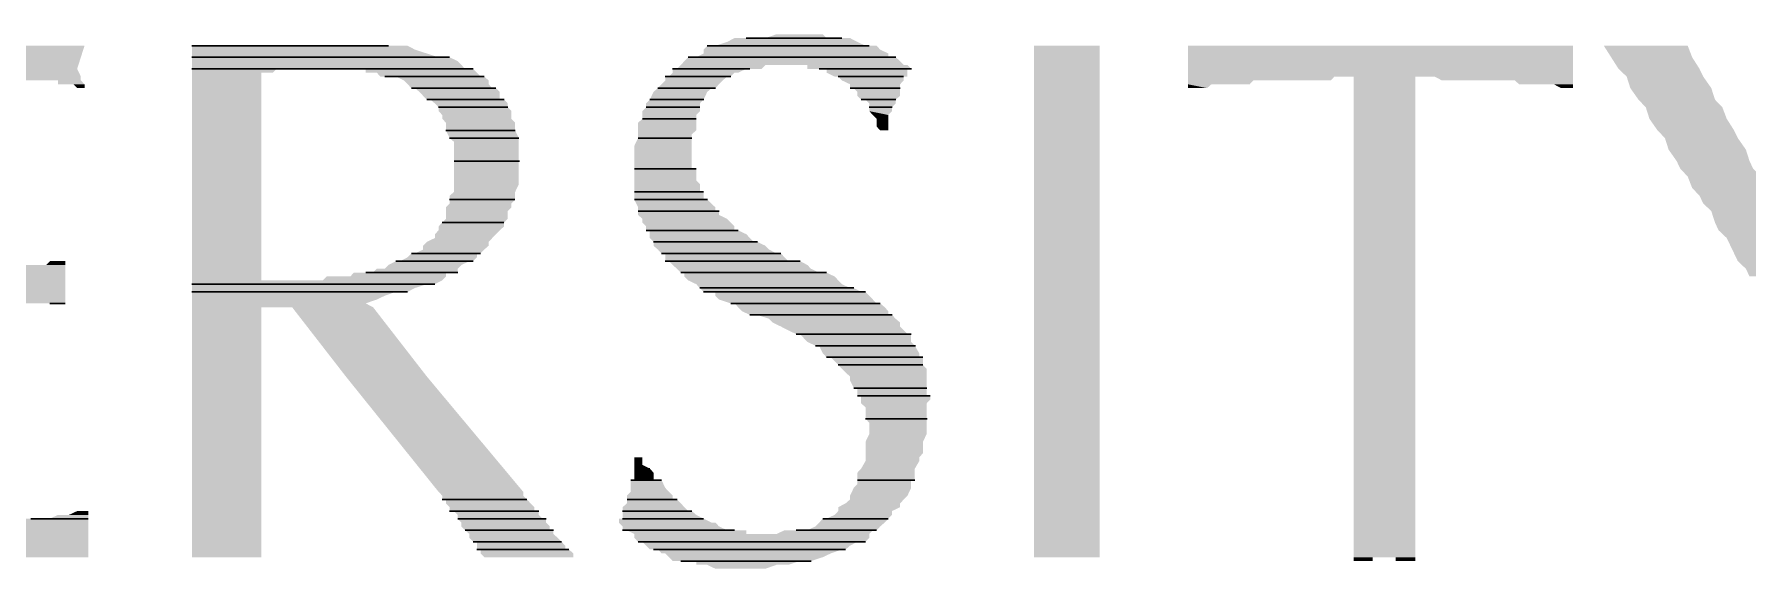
# Model space of a CAD drawing. Header units: inches. Extents: x 0.9 to 46, y 0.8 to 32.4.
# Drawn here: x 43.831 to 44.573, y 7.797 to 8.028 of the extents above; entities that cross this region are included whole.
import ezdxf

# ---------------------------------------------------------------- set-up
doc = ezdxf.new("R2010")
doc.units = ezdxf.units.IN
doc.header["$MEASUREMENT"] = 0
doc.layers.add('PDF_Geometry', color=7, linetype='Continuous')
doc.layers.add('PDF_Solid Fills', color=7, linetype='Continuous')

msp = doc.modelspace()

# ---------------------------------------------------------------- linework, layer by layer
at = {"layer": 'PDF_Geometry', "lineweight": 9}
for points in [[(43.89906, 8.0232), (43.98406, 8.0232)], [(43.89906, 8.0232), (43.98425, 8.0232)], [(44.12591, 8.0232), (44.1224, 8.0232), (44.19259, 8.0232)], [(44.12591, 8.0232), (44.19257, 8.0232)], [(44.14409, 8.02652), (44.13931, 8.02652), (44.18078, 8.02652)], [(44.14409, 8.02652), (44.18078, 8.02652)], [(43.89906, 8.01819), (44.01073, 8.01819)], [(43.89906, 8.01819), (44.01073, 8.01819)], [(44.11761, 8.01819), (44.1141, 8.01819), (44.20408, 8.01819)], [(44.11761, 8.01819), (44.20408, 8.01819)], [(43.89906, 8.01318), (44.02072, 8.01318)], [(43.89906, 8.01318), (44.02094, 8.01318)], [(43.98265, 8.00986), (44.02572, 8.00986)], [(43.98265, 8.00986), (44.02572, 8.00986)], [(44.10581, 8.00986), (44.10421, 8.00986), (44.13101, 8.00986)], [(44.10581, 8.00986), (44.13261, 8.00986), (44.13101, 8.00986)], [(44.10932, 8.01318), (44.1074, 8.01318), (44.13931, 8.01318)], [(44.10932, 8.01318), (44.1409, 8.01318), (44.13931, 8.01318)], [(44.1709, 8.01318), (44.21078, 8.01318)], [(44.1709, 8.01318), (44.2109, 8.01318)], [(44.17919, 8.00986), (44.20752, 8.00986)], [(44.17919, 8.00986), (44.20752, 8.00986)], [(43.99414, 8.00485), (44.03083, 8.00485)], [(43.99414, 8.00485), (44.03083, 8.00485)], [(44.00084, 7.99985), (44.03434, 7.99985)], [(44.00084, 7.99985), (44.03434, 7.99985)], [(44.09751, 7.99985), (44.12086, 7.99985)], [(44.09751, 7.99985), (44.12086, 7.99985)], [(44.10102, 8.00485), (44.12435, 8.00485)], [(44.10102, 8.00485), (44.12591, 8.00485), (44.12431, 8.00485)], [(44.1843, 8.00485), (44.20599, 8.00485)], [(44.1843, 8.00485), (44.20597, 8.00485)], [(44.18908, 7.99985), (44.20408, 7.99985)], [(44.18908, 7.99985), (44.20409, 7.99985)], [(44.00594, 7.99653), (44.03594, 7.99653)], [(44.00594, 7.99653), (44.03594, 7.99653)], [(44.09432, 7.99152), (44.11765, 7.99152)], [(44.09432, 7.99152), (44.11765, 7.99152)], [(44.09592, 7.99653), (44.11925, 7.99653)], [(44.09592, 7.99653), (44.11925, 7.99653)], [(44.19259, 7.99653), (44.20259, 7.99653)], [(44.19259, 7.99653), (44.20259, 7.99653)], [(44.00913, 7.98651), (44.03913, 7.98651)], [(44.00913, 7.98651), (44.03913, 7.98651)], [(44.01073, 7.98319), (44.04073, 7.98319)], [(44.01073, 7.98319), (44.04073, 7.98319)], [(44.09241, 7.98319), (44.11574, 7.98319)], [(44.09241, 7.98319), (44.11574, 7.98319)], [(44.01264, 7.97317), (44.04098, 7.97317)], [(44.01264, 7.97317), (44.04098, 7.97317)], [(44.09081, 7.96985), (44.11747, 7.96985)], [(44.09081, 7.96985), (44.11761, 7.96985)], [(44.01073, 7.95652), (44.03906, 7.95652)], [(44.01073, 7.95652), (44.03906, 7.95652)], [(44.09081, 7.95984), (44.12081, 7.95984)], [(44.09081, 7.95984), (44.1208, 7.95984)], [(44.09081, 7.95652), (44.12247, 7.95652)], [(44.09081, 7.95652), (44.1224, 7.95652)], [(44.09241, 7.95154), (44.1274, 7.95154)], [(44.09241, 7.95154), (44.1275, 7.95154)], [(44.00754, 7.94653), (44.03421, 7.94653)], [(44.00754, 7.94653), (44.03421, 7.94653)], [(44.09592, 7.94318), (44.1358, 7.94318)], [(44.09592, 7.94318), (44.1358, 7.94318)], [(43.99573, 7.93319), (43.99414, 7.93319), (44.02253, 7.93319)], [(43.99573, 7.93319), (44.02413, 7.93319), (44.02253, 7.93319)], [(44.09911, 7.9382), (44.14411, 7.9382)], [(44.09911, 7.9382), (44.14409, 7.9382)], [(44.10262, 7.93319), (44.1543, 7.93319)], [(44.10262, 7.93319), (44.1543, 7.93319)], [(43.97755, 7.92487), (43.97435, 7.92487), (44.00913, 7.92487)], [(43.97755, 7.92487), (44.01424, 7.92487), (44.00913, 7.92487)], [(43.98935, 7.92984), (43.98744, 7.92984), (44.01934, 7.92984)], [(43.98935, 7.92984), (44.02094, 7.92984), (44.01934, 7.92984)], [(44.10421, 7.92984), (44.15921, 7.92984)], [(44.10421, 7.92984), (44.15909, 7.92984)], [(44.10421, 7.92984), (44.1626, 7.92984)], [(44.10421, 7.92984), (44.1626, 7.92984)], [(44.11091, 7.92487), (44.17409, 7.92487)], [(44.11091, 7.92487), (44.17409, 7.92487)], [(43.89906, 7.91986), (44.00072, 7.91986)], [(43.89906, 7.91986), (44.00435, 7.91986), (44.00084, 7.91986)], [(44.11921, 7.9182), (44.18587, 7.9182)], [(44.11921, 7.9182), (44.18589, 7.9182)], [(43.83748, 7.91153), (43.84415, 7.91153)], [(43.83748, 7.91153), (43.84415, 7.91153)], [(43.89906, 7.91654), (43.9874, 7.91654)], [(43.89906, 7.91654), (43.99254, 7.91654), (43.98744, 7.91654)], [(44.1208, 7.91654), (44.191, 7.91654)], [(44.1208, 7.91654), (44.191, 7.91654)], [(44.13261, 7.91153), (44.19738, 7.91153)], [(44.13261, 7.91153), (44.19738, 7.91153)], [(44.1409, 7.90652), (44.20248, 7.90652)], [(44.1409, 7.90652), (44.20248, 7.90652)], [(44.161, 7.89819), (44.21078, 7.89819)], [(44.161, 7.89819), (44.21078, 7.89819)], [(44.1693, 7.89318), (44.21237, 7.89318)], [(44.1693, 7.89318), (44.21262, 7.89318)], [(44.17409, 7.88818), (44.21588, 7.88818)], [(44.17409, 7.88818), (44.21588, 7.88818)], [(44.17919, 7.88486), (44.21586, 7.88486)], [(44.17919, 7.88486), (44.21586, 7.88486)], [(44.18589, 7.87484), (44.21748, 7.87484)], [(44.18589, 7.87484), (44.21756, 7.87484)], [(44.18749, 7.87152), (44.21907, 7.87152)], [(44.18749, 7.87152), (44.21907, 7.87152)], [(44.191, 7.86153), (44.21767, 7.86153)], [(44.191, 7.86153), (44.21767, 7.86153)], [(44.09081, 7.83987), (44.09747, 7.83987)], [(44.09081, 7.83987), (44.09747, 7.83987)], [(44.09081, 7.83486), (44.08921, 7.83486), (44.10262, 7.83486)], [(44.09081, 7.83486), (44.10262, 7.83486)], [(44.18749, 7.83486), (44.21082, 7.83486)], [(44.18749, 7.83486), (44.21237, 7.83486), (44.21078, 7.83486)], [(44.00754, 7.82653), (44.04423, 7.82653)], [(44.00754, 7.82653), (44.0442, 7.82653)], [(44.01073, 7.82152), (44.04933, 7.82152)], [(44.01073, 7.82152), (44.04933, 7.82152)], [(44.08571, 7.82152), (44.11571, 7.82152)], [(44.08571, 7.82152), (44.1157, 7.82152)], [(44.08762, 7.82653), (44.10929, 7.82653)], [(44.08762, 7.82653), (44.10932, 7.82653)], [(43.83078, 7.81821), (43.82918, 7.81821), (43.85407, 7.81821)], [(43.83078, 7.81821), (43.85412, 7.81821)], [(44.01424, 7.81821), (44.05257, 7.81821)], [(44.01424, 7.81821), (44.05252, 7.81821)], [(44.01743, 7.8132), (44.05575, 7.8132)], [(44.01743, 7.8132), (44.05571, 7.8132)], [(44.08571, 7.81821), (44.12072, 7.81821)], [(44.08571, 7.81821), (44.12072, 7.81821)], [(44.08571, 7.8132), (44.1342, 7.8132)], [(44.08571, 7.8132), (44.1342, 7.8132)], [(44.16419, 7.8132), (44.161, 7.8132), (44.19419, 7.8132)], [(44.16419, 7.8132), (44.19578, 7.8132), (44.19419, 7.8132)], [(44.17409, 7.81821), (44.17249, 7.81821), (44.20088, 7.81821)], [(44.17409, 7.81821), (44.20074, 7.81821)], [(44.02094, 7.80819), (44.05928, 7.80819)], [(44.02094, 7.80819), (44.05928, 7.80819)], [(44.09241, 7.80819), (44.18749, 7.80819)], [(44.09241, 7.80819), (44.191, 7.80819), (44.18749, 7.80819)], [(44.02253, 7.80487), (44.06242, 7.80487)], [(44.02253, 7.80487), (44.06242, 7.80487)], [(44.09911, 7.80487), (44.18078, 7.80487)], [(44.09911, 7.80487), (44.18238, 7.80487), (44.18078, 7.80487)], [(44.11091, 7.79986), (44.1626, 7.79986)], [(44.11091, 7.79986), (44.16738, 7.79986), (44.1626, 7.79986)]]:
    msp.add_lwpolyline(points, close=True, dxfattribs=at)
at = {"layer": 'PDF_Solid Fills', "lineweight": 9, "transparency": 33554559}
for points in [[(43.73602, 8.0232), (43.73602, 8.01318), (43.84929, 8.01318)], [(43.73602, 8.0232), (43.85248, 8.0232), (43.84929, 8.01318)], [(43.89906, 8.0232), (43.89906, 8.02151), (43.99573, 8.02151)], [(43.89906, 8.0232), (43.99254, 8.0232), (43.99573, 8.02151)], [(43.89906, 8.02151), (43.89906, 8.01985), (44.00084, 8.01985)], [(43.89906, 8.02151), (43.99573, 8.02151), (44.00084, 8.01985)], [(44.1224, 8.0232), (44.1208, 8.02151), (44.19738, 8.02151)], [(44.1208, 8.02151), (44.1208, 8.01985), (44.20088, 8.01985)], [(44.1208, 8.02151), (44.19738, 8.02151), (44.20088, 8.01985)], [(44.1224, 8.0232), (44.19578, 8.0232), (44.19738, 8.02151)], [(44.13101, 8.02486), (44.12591, 8.0232), (44.191, 8.0232)], [(44.1342, 8.02652), (44.13101, 8.02486), (44.18749, 8.02486)], [(44.13101, 8.02486), (44.18749, 8.02486), (44.191, 8.0232)], [(44.1342, 8.02652), (44.1843, 8.02652), (44.18749, 8.02486)], [(44.15239, 8.02818), (44.1476, 8.02652), (44.17409, 8.02652)], [(44.15239, 8.02818), (44.17249, 8.02818), (44.17409, 8.02652)], [(44.26406, 8.0232), (44.26406, 7.80152), (44.29245, 7.80152)], [(44.26406, 8.0232), (44.29245, 8.0232), (44.29245, 7.80152)], [(44.33074, 8.0232), (44.33074, 8.01318), (44.49761, 8.01318)], [(44.33074, 8.0232), (44.49761, 8.0232), (44.49761, 8.01318)], [(44.51101, 8.0232), (44.5142, 8.01819), (44.5493, 8.01819)], [(44.51101, 8.0232), (44.54738, 8.0232), (44.5493, 8.01819)], [(43.89906, 8.01985), (43.89906, 8.01819), (44.00594, 8.01819)], [(43.89906, 8.01985), (44.00084, 8.01985), (44.00594, 8.01819)], [(43.89906, 8.01819), (43.89906, 8.01653), (44.01424, 8.01653)], [(43.89906, 8.01819), (44.01073, 8.01819), (44.01424, 8.01653)], [(43.89906, 8.01653), (43.89906, 8.01318), (44.01743, 8.01318)], [(43.89906, 8.01653), (44.01424, 8.01653), (44.01743, 8.01318)], [(44.11091, 8.01484), (44.10932, 8.01318), (44.14601, 8.01318)], [(44.11251, 8.01653), (44.11091, 8.01484), (44.20759, 8.01484)], [(44.11091, 8.01484), (44.1476, 8.01484), (44.14601, 8.01318)], [(44.1141, 8.01819), (44.11251, 8.01653), (44.20599, 8.01653)], [(44.11251, 8.01653), (44.20599, 8.01653), (44.20759, 8.01484)], [(44.1141, 8.01819), (44.20408, 8.01819), (44.20599, 8.01653)], [(44.1208, 8.01985), (44.11761, 8.01819), (44.20088, 8.01819)], [(44.1208, 8.01985), (44.20088, 8.01985), (44.20088, 8.01819)], [(44.16579, 8.01484), (44.16579, 8.01318), (44.21078, 8.01318)], [(44.16579, 8.01484), (44.20918, 8.01484), (44.21078, 8.01318)], [(44.5142, 8.01819), (44.51739, 8.01318), (44.55249, 8.01318)], [(44.5142, 8.01819), (44.5493, 8.01819), (44.55249, 8.01318)], [(43.73602, 8.01318), (43.73602, 8.00986), (43.85088, 8.00986)], [(43.73602, 8.01318), (43.84929, 8.01318), (43.85088, 8.00986)], [(43.82599, 8.00986), (43.82599, 8.00817), (43.85088, 8.00817)], [(43.82599, 8.00986), (43.85088, 8.00986), (43.85088, 8.00817)], [(43.84099, 8.00817), (43.84099, 8.00651), (43.85248, 8.00651)], [(43.84099, 8.00817), (43.85088, 8.00817), (43.85248, 8.00651)], [(43.84769, 8.00651), (43.84929, 8.00485), (43.85248, 8.00485)], [(43.84769, 8.00651), (43.85248, 8.00651), (43.85248, 8.00485)], [(43.89906, 8.01318), (43.89906, 8.01152), (43.93415, 8.01152)], [(43.89906, 8.01318), (43.93575, 8.01318), (43.93415, 8.01152)], [(43.89906, 8.01152), (43.89906, 7.92152), (43.92905, 7.92152)], [(43.89906, 8.01152), (43.92905, 8.01152), (43.92905, 7.92152)], [(43.97435, 8.01318), (43.97435, 8.01152), (44.02253, 8.01152)], [(43.97435, 8.01318), (44.02094, 8.01318), (44.02253, 8.01152)], [(43.97914, 8.01152), (43.98074, 8.00986), (44.02413, 8.00986)], [(43.97914, 8.01152), (44.02253, 8.01152), (44.02413, 8.00986)], [(43.98744, 8.00986), (43.99095, 8.00817), (44.02764, 8.00817)], [(43.98744, 8.00986), (44.02572, 8.00986), (44.02764, 8.00817)], [(43.99095, 8.00817), (43.99254, 8.00651), (44.02764, 8.00651)], [(43.99095, 8.00817), (44.02764, 8.00817), (44.02764, 8.00651)], [(43.99254, 8.00651), (43.99414, 8.00485), (44.02923, 8.00485)], [(43.99254, 8.00651), (44.02764, 8.00651), (44.02923, 8.00485)], [(44.10262, 8.00651), (44.10102, 8.00485), (44.12591, 8.00485)], [(44.10421, 8.00817), (44.10262, 8.00651), (44.1275, 8.00651)], [(44.10262, 8.00651), (44.1275, 8.00651), (44.12591, 8.00485)], [(44.10421, 8.00986), (44.10421, 8.00817), (44.1291, 8.00817)], [(44.10421, 8.00986), (44.13101, 8.00986), (44.1291, 8.00817)], [(44.10421, 8.00817), (44.1291, 8.00817), (44.1275, 8.00651)], [(44.1074, 8.01152), (44.10581, 8.00986), (44.13261, 8.00986)], [(44.1074, 8.01318), (44.1074, 8.01152), (44.1358, 8.01152)], [(44.1074, 8.01318), (44.13931, 8.01318), (44.1358, 8.01152)], [(44.1074, 8.01152), (44.1342, 8.01152), (44.13261, 8.00986)], [(44.17409, 8.01318), (44.17409, 8.01152), (44.20918, 8.01152)], [(44.17409, 8.01318), (44.20918, 8.01318), (44.20918, 8.01152)], [(44.17409, 8.01152), (44.17759, 8.00986), (44.20918, 8.00986)], [(44.17409, 8.01152), (44.20918, 8.01152), (44.20918, 8.00986)], [(44.17919, 8.00986), (44.18078, 8.00817), (44.20759, 8.00817)], [(44.17919, 8.00986), (44.20759, 8.00986), (44.20759, 8.00817)], [(44.18078, 8.00817), (44.1843, 8.00651), (44.20599, 8.00651)], [(44.18078, 8.00817), (44.20759, 8.00817), (44.20599, 8.00651)], [(44.1843, 8.00651), (44.1843, 8.00485), (44.20599, 8.00485)], [(44.1843, 8.00651), (44.20599, 8.00651), (44.20599, 8.00485)], [(44.33074, 8.01318), (44.33074, 8.00986), (44.49761, 8.00986)], [(44.33074, 8.01318), (44.49761, 8.01318), (44.49761, 8.00986)], [(44.33074, 8.00986), (44.33074, 8.00817), (44.39264, 8.00817)], [(44.33074, 8.00986), (44.39424, 8.00986), (44.39264, 8.00817)], [(44.33074, 8.00817), (44.33074, 8.00651), (44.35754, 8.00651)], [(44.33074, 8.00817), (44.35914, 8.00817), (44.35754, 8.00651)], [(44.33074, 8.00651), (44.33074, 8.00485), (44.33904, 8.00485)], [(44.33074, 8.00651), (44.34095, 8.00651), (44.33904, 8.00485)], [(44.40253, 8.00986), (44.40253, 7.80152), (44.42933, 7.80152)], [(44.40253, 8.00986), (44.42933, 8.00986), (44.42933, 7.80152)], [(44.43763, 8.00986), (44.44082, 8.00817), (44.49761, 8.00817)], [(44.43763, 8.00986), (44.49761, 8.00986), (44.49761, 8.00817)], [(44.4724, 8.00817), (44.47432, 8.00651), (44.49761, 8.00651)], [(44.4724, 8.00817), (44.49761, 8.00817), (44.49761, 8.00651)], [(44.48931, 8.00651), (44.4925, 8.00485), (44.49761, 8.00485)], [(44.48931, 8.00651), (44.49761, 8.00651), (44.49761, 8.00485)], [(44.51739, 8.01318), (44.5209, 8.00986), (44.55408, 8.00986)], [(44.51739, 8.01318), (44.55249, 8.01318), (44.55408, 8.00986)], [(44.5209, 8.00986), (44.5225, 8.00485), (44.55759, 8.00485)], [(44.5209, 8.00986), (44.55408, 8.00986), (44.55759, 8.00485)], [(43.99573, 8.00485), (43.99765, 8.00319), (44.03242, 8.00319)], [(43.99573, 8.00485), (44.03083, 8.00485), (44.03242, 8.00319)], [(43.99765, 8.00319), (43.99924, 8.0015), (44.03242, 8.0015)], [(43.99765, 8.00319), (44.03242, 8.00319), (44.03242, 8.0015)], [(43.99924, 8.0015), (44.00084, 7.99985), (44.03242, 7.99985)], [(43.99924, 8.0015), (44.03242, 8.0015), (44.03242, 7.99985)], [(44.00243, 7.99985), (44.00435, 7.99819), (44.03593, 7.99819)], [(44.00243, 7.99985), (44.03434, 7.99985), (44.03593, 7.99819)], [(44.09751, 7.99985), (44.09592, 7.99819), (44.11921, 7.99819)], [(44.09911, 8.00319), (44.09751, 7.99985), (44.1208, 7.99985)], [(44.09751, 7.99985), (44.1208, 7.99985), (44.11921, 7.99819)], [(44.10102, 8.00485), (44.09911, 8.00319), (44.1224, 8.00319)], [(44.09911, 8.00319), (44.1224, 8.00319), (44.1208, 7.99985)], [(44.10102, 8.00485), (44.12431, 8.00485), (44.1224, 8.00319)], [(44.18589, 8.00485), (44.18749, 8.00319), (44.20599, 8.00319)], [(44.18589, 8.00485), (44.20599, 8.00485), (44.20599, 8.00319)], [(44.18749, 8.00319), (44.18749, 8.0015), (44.20599, 8.0015)], [(44.18749, 8.00319), (44.20599, 8.00319), (44.20599, 8.0015)], [(44.18749, 8.0015), (44.18908, 7.99985), (44.20408, 7.99985)], [(44.18749, 8.0015), (44.20599, 8.0015), (44.20408, 7.99985)], [(44.191, 7.99985), (44.19259, 7.99819), (44.20408, 7.99819)], [(44.191, 7.99985), (44.20408, 7.99985), (44.20408, 7.99819)], [(44.5225, 8.00485), (44.52601, 7.99985), (44.55919, 7.99985)], [(44.5225, 8.00485), (44.55759, 8.00485), (44.55919, 7.99985)], [(44.52601, 7.99985), (44.5292, 7.99653), (44.56238, 7.99653)], [(44.52601, 7.99985), (44.55919, 7.99985), (44.56238, 7.99653)], [(44.00435, 7.99819), (44.00594, 7.99653), (44.03593, 7.99653)], [(44.00435, 7.99819), (44.03593, 7.99819), (44.03593, 7.99653)], [(44.00594, 7.99653), (44.00594, 7.99487), (44.03753, 7.99487)], [(44.00594, 7.99653), (44.03593, 7.99653), (44.03753, 7.99487)], [(44.00594, 7.99487), (44.00754, 7.99318), (44.03753, 7.99318)], [(44.00594, 7.99487), (44.03753, 7.99487), (44.03753, 7.99318)], [(44.00754, 7.99318), (44.00754, 7.99152), (44.03753, 7.99152)], [(44.00754, 7.99318), (44.03753, 7.99318), (44.03753, 7.99152)], [(44.00754, 7.99152), (44.00913, 7.98986), (44.03913, 7.98986)], [(44.00754, 7.99152), (44.03753, 7.99152), (44.03913, 7.98986)], [(44.09432, 7.99152), (44.09241, 7.98986), (44.11761, 7.98986)], [(44.09592, 7.99653), (44.09432, 7.99487), (44.11921, 7.99487)], [(44.09432, 7.99487), (44.09432, 7.99318), (44.11761, 7.99318)], [(44.09432, 7.99487), (44.11921, 7.99487), (44.11761, 7.99318)], [(44.09432, 7.99318), (44.09432, 7.99152), (44.11761, 7.99152)], [(44.09432, 7.99318), (44.11761, 7.99318), (44.11761, 7.99152)], [(44.09432, 7.99152), (44.11761, 7.99152), (44.11761, 7.98986)], [(44.09592, 7.99819), (44.09592, 7.99653), (44.11921, 7.99653)], [(44.09592, 7.99819), (44.11921, 7.99819), (44.11921, 7.99653)], [(44.09592, 7.99653), (44.11921, 7.99653), (44.11921, 7.99487)], [(44.19259, 7.99819), (44.19259, 7.99653), (44.20248, 7.99653)], [(44.19259, 7.99819), (44.20408, 7.99819), (44.20248, 7.99653)], [(44.19259, 7.99653), (44.19259, 7.99487), (44.20248, 7.99487)], [(44.19259, 7.99653), (44.20248, 7.99653), (44.20248, 7.99487)], [(44.19259, 7.99487), (44.19419, 7.99318), (44.20088, 7.99318)], [(44.19259, 7.99487), (44.20248, 7.99487), (44.20088, 7.99318)], [(44.19419, 7.99318), (44.19578, 7.99152), (44.20088, 7.99152)], [(44.19419, 7.99318), (44.20088, 7.99318), (44.20088, 7.99152)], [(44.19578, 7.99152), (44.19578, 7.98986), (44.20088, 7.98986)], [(44.19578, 7.99152), (44.20088, 7.99152), (44.20088, 7.98986)], [(44.5292, 7.99653), (44.53079, 7.99152), (44.56429, 7.99152)], [(44.5292, 7.99653), (44.56238, 7.99653), (44.56429, 7.99152)], [(44.53079, 7.99152), (44.5343, 7.98651), (44.56748, 7.98651)], [(44.53079, 7.99152), (44.56429, 7.99152), (44.56748, 7.98651)], [(44.00913, 7.98986), (44.00913, 7.9882), (44.03913, 7.9882)], [(44.00913, 7.98986), (44.03913, 7.98986), (44.03913, 7.9882)], [(44.00913, 7.9882), (44.00913, 7.98651), (44.03913, 7.98651)], [(44.00913, 7.9882), (44.03913, 7.9882), (44.03913, 7.98651)], [(44.00913, 7.98651), (44.01073, 7.98319), (44.04072, 7.98319)], [(44.00913, 7.98651), (44.03913, 7.98651), (44.04072, 7.98319)], [(44.09241, 7.98986), (44.09241, 7.98651), (44.11761, 7.98651)], [(44.09241, 7.98986), (44.11761, 7.98986), (44.11761, 7.98651)], [(44.09241, 7.98651), (44.09241, 7.98485), (44.1157, 7.98485)], [(44.09241, 7.98651), (44.11761, 7.98651), (44.1157, 7.98485)], [(44.09241, 7.98485), (44.09241, 7.98319), (44.1157, 7.98319)], [(44.09241, 7.98485), (44.1157, 7.98485), (44.1157, 7.98319)], [(44.19578, 7.98986), (44.19578, 7.9882), (44.20088, 7.9882)], [(44.19578, 7.98986), (44.20088, 7.98986), (44.20088, 7.9882)], [(44.19578, 7.9882), (44.19738, 7.98651), (44.20088, 7.98651)], [(44.19578, 7.9882), (44.20088, 7.9882), (44.20088, 7.98651)], [(44.5343, 7.98651), (44.53749, 7.98319), (44.56908, 7.98319)], [(44.5343, 7.98651), (44.56748, 7.98651), (44.56908, 7.98319)], [(44.01073, 7.98319), (44.01264, 7.98153), (44.04072, 7.98153)], [(44.01073, 7.98319), (44.04072, 7.98319), (44.04072, 7.98153)], [(44.01264, 7.98153), (44.01264, 7.97984), (44.04072, 7.97984)], [(44.01264, 7.98153), (44.04072, 7.98153), (44.04072, 7.97984)], [(44.01264, 7.97984), (44.01264, 7.97818), (44.04072, 7.97818)], [(44.01264, 7.97984), (44.04072, 7.97984), (44.04072, 7.97818)], [(44.01264, 7.97818), (44.01264, 7.97486), (44.04072, 7.97486)], [(44.01264, 7.97818), (44.04072, 7.97818), (44.04072, 7.97486)], [(44.09241, 7.98319), (44.09081, 7.97984), (44.1157, 7.97984)], [(44.09081, 7.97984), (44.09081, 7.97818), (44.1157, 7.97818)], [(44.09081, 7.97984), (44.1157, 7.97984), (44.1157, 7.97818)], [(44.09081, 7.97818), (44.09081, 7.97486), (44.1157, 7.97486)], [(44.09081, 7.97818), (44.1157, 7.97818), (44.1157, 7.97486)], [(44.09241, 7.98319), (44.1157, 7.98319), (44.1157, 7.97984)], [(44.53749, 7.98319), (44.53909, 7.97818), (44.57259, 7.97818)], [(44.53749, 7.98319), (44.56908, 7.98319), (44.57259, 7.97818)], [(44.53909, 7.97818), (44.5426, 7.97317), (44.57418, 7.97317)], [(44.53909, 7.97818), (44.57259, 7.97818), (44.57418, 7.97317)], [(44.01264, 7.97486), (44.01264, 7.97317), (44.04072, 7.97317)], [(44.01264, 7.97486), (44.04072, 7.97486), (44.04072, 7.97317)], [(44.01264, 7.97317), (44.01264, 7.96985), (44.04072, 7.96985)], [(44.01264, 7.97317), (44.04072, 7.97317), (44.04072, 7.96985)], [(44.01264, 7.96985), (44.01264, 7.96819), (44.04072, 7.96819)], [(44.01264, 7.96985), (44.04072, 7.96985), (44.04072, 7.96819)], [(44.09081, 7.97486), (44.09081, 7.97317), (44.1157, 7.97317)], [(44.09081, 7.97486), (44.1157, 7.97486), (44.1157, 7.97317)], [(44.09081, 7.97317), (44.09081, 7.97151), (44.1157, 7.97151)], [(44.09081, 7.97317), (44.1157, 7.97317), (44.1157, 7.97151)], [(44.09081, 7.97151), (44.09081, 7.96985), (44.1157, 7.96985)], [(44.09081, 7.97151), (44.1157, 7.97151), (44.1157, 7.96985)], [(44.09081, 7.96985), (44.09081, 7.9665), (44.11761, 7.9665)], [(44.09081, 7.96985), (44.11761, 7.96985), (44.11761, 7.9665)], [(44.5426, 7.97317), (44.54419, 7.96985), (44.57578, 7.96985)], [(44.5426, 7.97317), (44.57418, 7.97317), (44.57578, 7.96985)], [(44.54419, 7.96985), (44.54738, 7.9665), (44.57929, 7.9665)], [(44.54419, 7.96985), (44.57578, 7.96985), (44.57929, 7.9665)], [(44.01264, 7.96819), (44.01264, 7.9665), (44.04072, 7.9665)], [(44.01264, 7.96819), (44.04072, 7.96819), (44.04072, 7.9665)], [(44.01264, 7.9665), (44.01264, 7.96488), (44.04072, 7.96488)], [(44.01264, 7.9665), (44.04072, 7.9665), (44.04072, 7.96488)], [(44.01264, 7.96488), (44.01264, 7.96319), (44.04072, 7.96319)], [(44.01264, 7.96488), (44.04072, 7.96488), (44.04072, 7.96319)], [(44.01264, 7.96319), (44.01264, 7.95984), (44.03913, 7.95984)], [(44.01264, 7.96319), (44.04072, 7.96319), (44.03913, 7.95984)], [(44.09081, 7.9665), (44.09081, 7.96488), (44.11761, 7.96488)], [(44.09081, 7.9665), (44.11761, 7.9665), (44.11761, 7.96488)], [(44.09081, 7.96488), (44.09081, 7.96319), (44.11921, 7.96319)], [(44.09081, 7.96488), (44.11761, 7.96488), (44.11921, 7.96319)], [(44.09081, 7.96319), (44.09081, 7.96153), (44.11921, 7.96153)], [(44.09081, 7.96319), (44.11921, 7.96319), (44.11921, 7.96153)], [(44.54738, 7.9665), (44.5493, 7.96153), (44.58088, 7.96153)], [(44.54738, 7.9665), (44.57929, 7.9665), (44.58088, 7.96153)], [(44.01073, 7.95486), (44.00913, 7.95317), (44.03753, 7.95317)], [(44.01264, 7.95984), (44.01073, 7.95821), (44.03913, 7.95821)], [(44.01073, 7.95821), (44.01073, 7.95652), (44.03913, 7.95652)], [(44.01073, 7.95821), (44.03913, 7.95821), (44.03913, 7.95652)], [(44.01073, 7.95652), (44.01073, 7.95486), (44.03753, 7.95486)], [(44.01073, 7.95652), (44.03913, 7.95652), (44.03753, 7.95486)], [(44.01073, 7.95486), (44.03753, 7.95486), (44.03753, 7.95317)], [(44.01264, 7.95984), (44.03913, 7.95984), (44.03913, 7.95821)], [(44.09081, 7.96153), (44.09081, 7.95984), (44.11921, 7.95984)], [(44.09081, 7.96153), (44.11921, 7.96153), (44.11921, 7.95984)], [(44.09081, 7.95984), (44.09081, 7.95652), (44.1208, 7.95652)], [(44.09081, 7.95984), (44.1208, 7.95984), (44.1208, 7.95652)], [(44.09081, 7.95652), (44.09241, 7.95317), (44.12591, 7.95317)], [(44.09081, 7.95652), (44.1224, 7.95652), (44.12591, 7.95317)], [(44.5493, 7.96153), (44.55249, 7.95821), (44.58248, 7.95821)], [(44.5493, 7.96153), (44.58088, 7.96153), (44.58248, 7.95821)], [(44.55249, 7.95821), (44.55408, 7.95486), (44.58599, 7.95486)], [(44.55249, 7.95821), (44.58248, 7.95821), (44.58599, 7.95486)], [(44.55408, 7.95486), (44.55759, 7.95154), (44.58758, 7.95154)], [(44.55408, 7.95486), (44.58599, 7.95486), (44.58758, 7.95154)], [(44.00913, 7.94819), (44.00754, 7.94653), (44.03434, 7.94653)], [(44.00913, 7.95317), (44.00913, 7.95154), (44.03593, 7.95154)], [(44.00913, 7.95317), (44.03753, 7.95317), (44.03593, 7.95154)], [(44.00913, 7.95154), (44.00913, 7.94819), (44.03593, 7.94819)], [(44.00913, 7.95154), (44.03593, 7.95154), (44.03593, 7.94819)], [(44.00913, 7.94819), (44.03593, 7.94819), (44.03434, 7.94653)], [(44.09241, 7.95317), (44.09241, 7.95154), (44.12591, 7.95154)], [(44.09241, 7.95317), (44.12591, 7.95317), (44.12591, 7.95154)], [(44.09241, 7.95154), (44.09241, 7.94985), (44.1275, 7.94985)], [(44.09241, 7.95154), (44.1275, 7.95154), (44.1275, 7.94985)], [(44.09241, 7.94985), (44.09432, 7.94819), (44.13101, 7.94819)], [(44.09241, 7.94985), (44.1275, 7.94985), (44.13101, 7.94819)], [(44.09432, 7.94819), (44.09432, 7.94653), (44.13261, 7.94653)], [(44.09432, 7.94819), (44.13101, 7.94819), (44.13261, 7.94653)], [(44.55759, 7.95154), (44.55919, 7.94653), (44.58918, 7.94653)], [(44.55759, 7.95154), (44.58758, 7.95154), (44.58918, 7.94653)], [(44.00435, 7.93986), (44.00084, 7.9382), (44.02764, 7.9382)], [(44.00594, 7.94318), (44.00435, 7.94152), (44.03083, 7.94152)], [(44.00435, 7.94152), (44.00435, 7.93986), (44.02923, 7.93986)], [(44.00435, 7.94152), (44.03083, 7.94152), (44.02923, 7.93986)], [(44.00435, 7.93986), (44.02923, 7.93986), (44.02764, 7.9382)], [(44.00754, 7.94653), (44.00594, 7.94487), (44.03434, 7.94487)], [(44.00594, 7.94487), (44.00594, 7.94318), (44.03242, 7.94318)], [(44.00594, 7.94487), (44.03434, 7.94487), (44.03242, 7.94318)], [(44.00594, 7.94318), (44.03242, 7.94318), (44.03083, 7.94152)], [(44.00754, 7.94653), (44.03434, 7.94653), (44.03434, 7.94487)], [(44.09432, 7.94653), (44.09592, 7.94487), (44.1342, 7.94487)], [(44.09432, 7.94653), (44.13261, 7.94653), (44.1342, 7.94487)], [(44.09592, 7.94487), (44.09592, 7.94318), (44.1342, 7.94318)], [(44.09592, 7.94487), (44.1342, 7.94487), (44.1342, 7.94318)], [(44.09751, 7.94318), (44.09751, 7.94152), (44.13931, 7.94152)], [(44.09751, 7.94318), (44.1358, 7.94318), (44.13931, 7.94152)], [(44.09751, 7.94152), (44.09751, 7.93986), (44.1409, 7.93986)], [(44.09751, 7.94152), (44.13931, 7.94152), (44.1409, 7.93986)], [(44.09751, 7.93986), (44.09911, 7.9382), (44.1425, 7.9382)], [(44.09751, 7.93986), (44.1409, 7.93986), (44.1425, 7.9382)], [(44.55919, 7.94653), (44.56078, 7.94318), (44.59237, 7.94318)], [(44.55919, 7.94653), (44.58918, 7.94653), (44.59237, 7.94318)], [(44.56078, 7.94318), (44.56429, 7.93986), (44.59428, 7.93986)], [(44.56078, 7.94318), (44.59237, 7.94318), (44.59428, 7.93986)], [(44.56429, 7.93986), (44.56589, 7.93651), (44.59588, 7.93651)], [(44.56429, 7.93986), (44.59428, 7.93986), (44.59588, 7.93651)], [(43.99414, 7.93319), (43.99254, 7.93153), (44.02253, 7.93153)], [(43.99414, 7.93319), (44.02253, 7.93319), (44.02253, 7.93153)], [(43.99924, 7.93485), (43.99573, 7.93319), (44.02413, 7.93319)], [(44.00084, 7.9382), (43.99924, 7.93651), (44.02764, 7.93651)], [(43.99924, 7.93651), (43.99924, 7.93485), (44.02572, 7.93485)], [(43.99924, 7.93651), (44.02764, 7.93651), (44.02572, 7.93485)], [(43.99924, 7.93485), (44.02572, 7.93485), (44.02413, 7.93319)], [(44.00084, 7.9382), (44.02764, 7.9382), (44.02764, 7.93651)], [(44.09911, 7.9382), (44.09911, 7.93651), (44.1476, 7.93651)], [(44.09911, 7.9382), (44.14409, 7.9382), (44.1476, 7.93651)], [(44.09911, 7.93651), (44.10102, 7.93485), (44.1492, 7.93485)], [(44.09911, 7.93651), (44.1476, 7.93651), (44.1492, 7.93485)], [(44.10102, 7.93485), (44.10262, 7.93319), (44.15239, 7.93319)], [(44.10102, 7.93485), (44.1492, 7.93485), (44.15239, 7.93319)], [(44.10421, 7.93319), (44.10421, 7.92984), (44.15749, 7.92984)], [(44.10421, 7.93319), (44.1543, 7.93319), (44.15749, 7.92984)], [(44.56589, 7.93651), (44.56748, 7.93319), (44.59907, 7.93319)], [(44.56589, 7.93651), (44.59588, 7.93651), (44.59907, 7.93319)], [(44.56748, 7.93319), (44.56908, 7.92984), (44.60098, 7.92984)], [(44.56748, 7.93319), (44.59907, 7.93319), (44.60098, 7.92984)], [(43.73602, 7.92818), (43.73602, 7.91986), (43.84418, 7.91986)], [(43.73602, 7.92818), (43.84418, 7.92818), (43.84418, 7.91986)], [(43.83748, 7.92984), (43.83589, 7.92818), (43.84418, 7.92818)], [(43.83748, 7.92984), (43.84418, 7.92984), (43.84418, 7.92818)], [(43.96925, 7.92487), (43.96766, 7.92318), (44.00913, 7.92318)], [(43.96925, 7.92487), (44.00913, 7.92487), (44.00913, 7.92318)], [(43.97914, 7.92653), (43.97755, 7.92487), (44.01424, 7.92487)], [(43.97914, 7.92653), (44.01424, 7.92653), (44.01424, 7.92487)], [(43.98425, 7.92818), (43.98265, 7.92653), (44.01424, 7.92653)], [(43.98744, 7.92984), (43.98425, 7.92818), (44.01583, 7.92818)], [(43.98425, 7.92818), (44.01583, 7.92818), (44.01424, 7.92653)], [(43.98744, 7.92984), (44.01934, 7.92984), (44.01583, 7.92818)], [(43.99254, 7.93153), (43.98935, 7.92984), (44.02094, 7.92984)], [(43.99254, 7.93153), (44.02253, 7.93153), (44.02094, 7.92984)], [(44.10581, 7.92984), (44.1074, 7.92818), (44.16579, 7.92818)], [(44.10581, 7.92984), (44.1626, 7.92984), (44.16579, 7.92818)], [(44.1074, 7.92818), (44.10932, 7.92653), (44.16738, 7.92653)], [(44.1074, 7.92818), (44.16579, 7.92818), (44.16738, 7.92653)], [(44.10932, 7.92653), (44.11091, 7.92487), (44.1709, 7.92487)], [(44.10932, 7.92653), (44.16738, 7.92653), (44.1709, 7.92487)], [(44.11251, 7.92487), (44.11251, 7.92318), (44.17759, 7.92318)], [(44.11251, 7.92487), (44.17409, 7.92487), (44.17759, 7.92318)], [(44.56908, 7.92984), (44.57259, 7.92653), (44.60258, 7.92653)], [(44.56908, 7.92984), (44.60098, 7.92984), (44.60258, 7.92653)], [(44.57259, 7.92653), (44.57418, 7.92318), (44.60417, 7.92318)], [(44.57259, 7.92653), (44.60258, 7.92653), (44.60417, 7.92318)], [(43.73602, 7.91986), (43.73602, 7.91153), (43.84418, 7.91153)], [(43.73602, 7.91986), (43.84418, 7.91986), (43.84418, 7.91153)], [(43.89906, 7.92152), (43.89906, 7.91986), (44.00435, 7.91986)], [(43.89906, 7.92152), (44.00754, 7.92152), (44.00435, 7.91986)], [(43.89906, 7.91986), (43.89906, 7.9182), (43.99573, 7.9182)], [(43.89906, 7.91986), (44.00084, 7.91986), (43.99573, 7.9182)], [(43.89906, 7.9182), (43.89906, 7.91654), (43.99254, 7.91654)], [(43.89906, 7.9182), (43.99573, 7.9182), (43.99254, 7.91654)], [(43.95745, 7.92318), (43.95585, 7.92152), (44.00754, 7.92152)], [(43.95745, 7.92318), (44.00913, 7.92318), (44.00754, 7.92152)], [(44.11251, 7.92318), (44.1141, 7.92152), (44.17919, 7.92152)], [(44.11251, 7.92318), (44.17759, 7.92318), (44.17919, 7.92152)], [(44.1141, 7.92152), (44.11761, 7.91986), (44.18078, 7.91986)], [(44.1141, 7.92152), (44.17919, 7.92152), (44.18078, 7.91986)], [(44.11761, 7.91986), (44.11921, 7.9182), (44.1843, 7.9182)], [(44.11761, 7.91986), (44.18078, 7.91986), (44.1843, 7.9182)], [(44.11921, 7.9182), (44.1208, 7.91654), (44.18908, 7.91654)], [(44.11921, 7.9182), (44.18589, 7.9182), (44.18908, 7.91654)], [(43.89906, 7.91654), (43.89906, 7.91485), (43.98265, 7.91485)], [(43.89906, 7.91654), (43.98744, 7.91654), (43.98265, 7.91485)], [(43.89906, 7.91485), (43.89906, 7.91319), (43.97914, 7.91319)], [(43.89906, 7.91485), (43.98265, 7.91485), (43.97914, 7.91319)], [(43.89906, 7.91319), (43.89906, 7.91153), (43.97435, 7.91153)], [(43.89906, 7.91319), (43.97914, 7.91319), (43.97435, 7.91153)], [(43.89906, 7.91153), (43.89906, 7.90987), (43.97755, 7.90987)], [(43.89906, 7.91153), (43.97435, 7.91153), (43.97755, 7.90987)], [(43.89906, 7.90987), (43.89906, 7.80152), (43.92905, 7.80152)], [(43.89906, 7.90987), (43.92905, 7.90987), (43.92905, 7.80152)], [(43.94245, 7.90987), (43.96574, 7.87985), (44.00084, 7.87985)], [(43.94245, 7.90987), (43.97755, 7.90987), (44.00084, 7.87985)], [(44.12591, 7.91654), (44.12591, 7.91485), (44.19259, 7.91485)], [(44.12591, 7.91654), (44.191, 7.91654), (44.19259, 7.91485)], [(44.12591, 7.91485), (44.1275, 7.91319), (44.19419, 7.91319)], [(44.12591, 7.91485), (44.19259, 7.91485), (44.19419, 7.91319)], [(44.1275, 7.91319), (44.13261, 7.91153), (44.19578, 7.91153)], [(44.1275, 7.91319), (44.19419, 7.91319), (44.19578, 7.91153)], [(44.1342, 7.91153), (44.1358, 7.90987), (44.19929, 7.90987)], [(44.1342, 7.91153), (44.19738, 7.91153), (44.19929, 7.90987)], [(44.1358, 7.90987), (44.13739, 7.90818), (44.20088, 7.90818)], [(44.1358, 7.90987), (44.19929, 7.90987), (44.20088, 7.90818)], [(44.13739, 7.90818), (44.1409, 7.90652), (44.20088, 7.90652)], [(44.13739, 7.90818), (44.20088, 7.90818), (44.20088, 7.90652)], [(44.14409, 7.90652), (44.1492, 7.90486), (44.20408, 7.90486)], [(44.14409, 7.90652), (44.20248, 7.90652), (44.20408, 7.90486)], [(44.1492, 7.90486), (44.1508, 7.9032), (44.20599, 7.9032)], [(44.1492, 7.90486), (44.20408, 7.90486), (44.20599, 7.9032)], [(44.1508, 7.9032), (44.1543, 7.90151), (44.20599, 7.90151)], [(44.1508, 7.9032), (44.20599, 7.9032), (44.20599, 7.90151)], [(44.1543, 7.90151), (44.15749, 7.89985), (44.20759, 7.89985)], [(44.1543, 7.90151), (44.20599, 7.90151), (44.20759, 7.89985)], [(44.15749, 7.89985), (44.161, 7.89819), (44.20918, 7.89819)], [(44.15749, 7.89985), (44.20759, 7.89985), (44.20918, 7.89819)], [(44.1626, 7.89819), (44.16579, 7.89484), (44.21078, 7.89484)], [(44.1626, 7.89819), (44.21078, 7.89819), (44.21078, 7.89484)], [(44.16579, 7.89484), (44.1693, 7.89318), (44.21237, 7.89318)], [(44.16579, 7.89484), (44.21078, 7.89484), (44.21237, 7.89318)], [(44.1709, 7.89318), (44.17249, 7.88987), (44.21429, 7.88987)], [(44.1709, 7.89318), (44.21237, 7.89318), (44.21429, 7.88987)], [(44.17249, 7.88987), (44.17409, 7.88818), (44.21429, 7.88818)], [(44.17249, 7.88987), (44.21429, 7.88987), (44.21429, 7.88818)], [(44.176, 7.88818), (44.17759, 7.88652), (44.21588, 7.88652)], [(44.176, 7.88818), (44.21588, 7.88818), (44.21588, 7.88652)], [(44.17759, 7.88652), (44.17919, 7.88486), (44.21588, 7.88486)], [(44.17759, 7.88652), (44.21588, 7.88652), (44.21588, 7.88486)], [(44.17919, 7.88486), (44.18078, 7.8832), (44.21748, 7.8832)], [(44.17919, 7.88486), (44.21588, 7.88486), (44.21748, 7.8832)], [(44.18078, 7.8832), (44.18238, 7.88151), (44.21748, 7.88151)], [(44.18078, 7.8832), (44.21748, 7.8832), (44.21748, 7.88151)], [(44.18238, 7.88151), (44.1843, 7.87985), (44.21748, 7.87985)], [(44.18238, 7.88151), (44.21748, 7.88151), (44.21748, 7.87985)], [(43.96574, 7.87985), (44.00594, 7.82985), (44.04263, 7.82985)], [(43.96574, 7.87985), (44.00084, 7.87985), (44.04263, 7.82985)], [(44.1843, 7.87985), (44.1843, 7.87819), (44.21748, 7.87819)], [(44.1843, 7.87985), (44.21748, 7.87985), (44.21748, 7.87819)], [(44.1843, 7.87819), (44.18589, 7.87484), (44.21748, 7.87484)], [(44.1843, 7.87819), (44.21748, 7.87819), (44.21748, 7.87484)], [(44.18749, 7.87484), (44.18749, 7.87318), (44.21748, 7.87318)], [(44.18749, 7.87484), (44.21748, 7.87484), (44.21748, 7.87318)], [(44.18749, 7.87318), (44.18749, 7.87152), (44.21748, 7.87152)], [(44.18749, 7.87318), (44.21748, 7.87318), (44.21748, 7.87152)], [(44.18908, 7.87152), (44.18908, 7.86986), (44.21907, 7.86986)], [(44.18908, 7.87152), (44.21907, 7.87152), (44.21907, 7.86986)], [(44.18908, 7.86986), (44.18908, 7.86817), (44.21748, 7.86817)], [(44.18908, 7.86986), (44.21907, 7.86986), (44.21748, 7.86817)], [(44.18908, 7.86817), (44.191, 7.86651), (44.21748, 7.86651)], [(44.18908, 7.86817), (44.21748, 7.86817), (44.21748, 7.86651)], [(44.191, 7.86651), (44.191, 7.86153), (44.21748, 7.86153)], [(44.191, 7.86651), (44.21748, 7.86651), (44.21748, 7.86153)], [(44.191, 7.86153), (44.19259, 7.85984), (44.21748, 7.85984)], [(44.191, 7.86153), (44.21748, 7.86153), (44.21748, 7.85984)], [(44.19259, 7.85984), (44.19259, 7.85818), (44.21748, 7.85818)], [(44.19259, 7.85984), (44.21748, 7.85984), (44.21748, 7.85818)], [(44.19259, 7.85818), (44.19259, 7.85652), (44.21748, 7.85652)], [(44.19259, 7.85818), (44.21748, 7.85818), (44.21748, 7.85652)], [(44.19259, 7.85486), (44.191, 7.85152), (44.21588, 7.85152)], [(44.191, 7.85152), (44.191, 7.8482), (44.21588, 7.8482)], [(44.191, 7.85152), (44.21588, 7.85152), (44.21588, 7.8482)], [(44.19259, 7.85652), (44.19259, 7.85486), (44.21748, 7.85486)], [(44.19259, 7.85652), (44.21748, 7.85652), (44.21748, 7.85486)], [(44.19259, 7.85486), (44.21748, 7.85486), (44.21588, 7.85152)], [(44.09081, 7.84485), (44.09081, 7.84153), (44.09432, 7.84153)], [(44.09081, 7.84485), (44.09432, 7.84485), (44.09432, 7.84153)], [(44.191, 7.84319), (44.18908, 7.83987), (44.21237, 7.83987)], [(44.191, 7.8482), (44.191, 7.84654), (44.21588, 7.84654)], [(44.191, 7.8482), (44.21588, 7.8482), (44.21588, 7.84654)], [(44.191, 7.84654), (44.191, 7.84485), (44.21429, 7.84485)], [(44.191, 7.84654), (44.21588, 7.84654), (44.21429, 7.84485)], [(44.191, 7.84485), (44.191, 7.84319), (44.21429, 7.84319)], [(44.191, 7.84485), (44.21429, 7.84485), (44.21429, 7.84319)], [(44.191, 7.84319), (44.21429, 7.84319), (44.21237, 7.83987)], [(44.09081, 7.84153), (44.09081, 7.83987), (44.09751, 7.83987)], [(44.09081, 7.84153), (44.09432, 7.84153), (44.09751, 7.83987)], [(44.09081, 7.83987), (44.09081, 7.83818), (44.09911, 7.83818)], [(44.09081, 7.83987), (44.09751, 7.83987), (44.09911, 7.83818)], [(44.09081, 7.83818), (44.09081, 7.83652), (44.09911, 7.83652)], [(44.09081, 7.83818), (44.09911, 7.83818), (44.09911, 7.83652)], [(44.09081, 7.83652), (44.09081, 7.83486), (44.09911, 7.83486)], [(44.09081, 7.83652), (44.09911, 7.83652), (44.09911, 7.83486)], [(44.18908, 7.83987), (44.18749, 7.83818), (44.21237, 7.83818)], [(44.18749, 7.83818), (44.18749, 7.83486), (44.21237, 7.83486)], [(44.18749, 7.83818), (44.21237, 7.83818), (44.21237, 7.83486)], [(44.18908, 7.83987), (44.21237, 7.83987), (44.21237, 7.83818)], [(44.00594, 7.82985), (44.00754, 7.82819), (44.04263, 7.82819)], [(44.00594, 7.82985), (44.04263, 7.82985), (44.04263, 7.82819)], [(44.00754, 7.82819), (44.00754, 7.82653), (44.04423, 7.82653)], [(44.00754, 7.82819), (44.04263, 7.82819), (44.04423, 7.82653)], [(44.08921, 7.82985), (44.08762, 7.82819), (44.1074, 7.82819)], [(44.08762, 7.82819), (44.08762, 7.82653), (44.1074, 7.82653)], [(44.08762, 7.82819), (44.1074, 7.82819), (44.1074, 7.82653)], [(44.08921, 7.83486), (44.08921, 7.83154), (44.10421, 7.83154)], [(44.08921, 7.83486), (44.10262, 7.83486), (44.10421, 7.83154)], [(44.08921, 7.83154), (44.08921, 7.82985), (44.10581, 7.82985)], [(44.08921, 7.83154), (44.10421, 7.83154), (44.10581, 7.82985)], [(44.08921, 7.82985), (44.10581, 7.82985), (44.1074, 7.82819)], [(44.18589, 7.83154), (44.1843, 7.82819), (44.20918, 7.82819)], [(44.1843, 7.82819), (44.1843, 7.82653), (44.20759, 7.82653)], [(44.1843, 7.82819), (44.20918, 7.82819), (44.20759, 7.82653)], [(44.18749, 7.8332), (44.18589, 7.83154), (44.21078, 7.83154)], [(44.18589, 7.83154), (44.21078, 7.83154), (44.20918, 7.82819)], [(44.18749, 7.83486), (44.18749, 7.8332), (44.21078, 7.8332)], [(44.18749, 7.83486), (44.21078, 7.83486), (44.21078, 7.8332)], [(44.18749, 7.8332), (44.21078, 7.8332), (44.21078, 7.83154)], [(43.84929, 7.82152), (43.84578, 7.81986), (43.85407, 7.81986)], [(43.84929, 7.82152), (43.85407, 7.82152), (43.85407, 7.81986)], [(44.00913, 7.82653), (44.00913, 7.82487), (44.04582, 7.82487)], [(44.00913, 7.82653), (44.04423, 7.82653), (44.04582, 7.82487)], [(44.00913, 7.82487), (44.01073, 7.82318), (44.04742, 7.82318)], [(44.00913, 7.82487), (44.04582, 7.82487), (44.04742, 7.82318)], [(44.01073, 7.82318), (44.01073, 7.82152), (44.04742, 7.82152)], [(44.01073, 7.82318), (44.04742, 7.82318), (44.04742, 7.82152)], [(44.01264, 7.82152), (44.01424, 7.81986), (44.04933, 7.81986)], [(44.01264, 7.82152), (44.04933, 7.82152), (44.04933, 7.81986)], [(44.08762, 7.82487), (44.08571, 7.82318), (44.11251, 7.82318)], [(44.08571, 7.82318), (44.08571, 7.82152), (44.1141, 7.82152)], [(44.08571, 7.82318), (44.11251, 7.82318), (44.1141, 7.82152)], [(44.08571, 7.82152), (44.08571, 7.81986), (44.11761, 7.81986)], [(44.08571, 7.82152), (44.1157, 7.82152), (44.11761, 7.81986)], [(44.08762, 7.82653), (44.08762, 7.82487), (44.11091, 7.82487)], [(44.08762, 7.82653), (44.10932, 7.82653), (44.11091, 7.82487)], [(44.08762, 7.82487), (44.11091, 7.82487), (44.11251, 7.82318)], [(44.17919, 7.82152), (44.17759, 7.81986), (44.20248, 7.81986)], [(44.18238, 7.82487), (44.17919, 7.82318), (44.20599, 7.82318)], [(44.17919, 7.82318), (44.17919, 7.82152), (44.20248, 7.82152)], [(44.17919, 7.82318), (44.20599, 7.82318), (44.20248, 7.82152)], [(44.17919, 7.82152), (44.20248, 7.82152), (44.20248, 7.81986)], [(44.1843, 7.82653), (44.18238, 7.82487), (44.20599, 7.82487)], [(44.18238, 7.82487), (44.20599, 7.82487), (44.20599, 7.82318)], [(44.1843, 7.82653), (44.20759, 7.82653), (44.20599, 7.82487)], [(43.73602, 7.81651), (43.73602, 7.8132), (43.85407, 7.8132)], [(43.73602, 7.81651), (43.85407, 7.81651), (43.85407, 7.8132)], [(43.73602, 7.8132), (43.73602, 7.81154), (43.85407, 7.81154)], [(43.73602, 7.8132), (43.85407, 7.8132), (43.85407, 7.81154)], [(43.81419, 7.81821), (43.80908, 7.81651), (43.85407, 7.81651)], [(43.81419, 7.81821), (43.85407, 7.81821), (43.85407, 7.81651)], [(43.84099, 7.81986), (43.83748, 7.81821), (43.85407, 7.81821)], [(43.84099, 7.81986), (43.85407, 7.81986), (43.85407, 7.81821)], [(44.01424, 7.81986), (44.01424, 7.81821), (44.05093, 7.81821)], [(44.01424, 7.81986), (44.04933, 7.81986), (44.05093, 7.81821)], [(44.01424, 7.81821), (44.01583, 7.81651), (44.05252, 7.81651)], [(44.01424, 7.81821), (44.05252, 7.81821), (44.05252, 7.81651)], [(44.01583, 7.81651), (44.01583, 7.81486), (44.05412, 7.81486)], [(44.01583, 7.81651), (44.05252, 7.81651), (44.05412, 7.81486)], [(44.01583, 7.81486), (44.01743, 7.8132), (44.05412, 7.8132)], [(44.01583, 7.81486), (44.05412, 7.81486), (44.05412, 7.8132)], [(44.01743, 7.8132), (44.01934, 7.81154), (44.05571, 7.81154)], [(44.01743, 7.8132), (44.05571, 7.8132), (44.05571, 7.81154)], [(44.08411, 7.81821), (44.08411, 7.81651), (44.12431, 7.81651)], [(44.08411, 7.81821), (44.1208, 7.81821), (44.12431, 7.81651)], [(44.08411, 7.81651), (44.08571, 7.81486), (44.1275, 7.81486)], [(44.08411, 7.81651), (44.12591, 7.81651), (44.1275, 7.81486)], [(44.08571, 7.81986), (44.08571, 7.81821), (44.1208, 7.81821)], [(44.08571, 7.81986), (44.11761, 7.81986), (44.1208, 7.81821)], [(44.08571, 7.81486), (44.08571, 7.8132), (44.13101, 7.8132)], [(44.08571, 7.81486), (44.1275, 7.81486), (44.13101, 7.8132)], [(44.08762, 7.8132), (44.09081, 7.81154), (44.13931, 7.81154)], [(44.08762, 7.8132), (44.13931, 7.8132), (44.13931, 7.81154)], [(44.1559, 7.8132), (44.15239, 7.81154), (44.19259, 7.81154)], [(44.1559, 7.8132), (44.19419, 7.8132), (44.19259, 7.81154)], [(44.1693, 7.81486), (44.16579, 7.8132), (44.19578, 7.8132)], [(44.1709, 7.81651), (44.1693, 7.81486), (44.19738, 7.81486)], [(44.1693, 7.81486), (44.19738, 7.81486), (44.19578, 7.8132)], [(44.17249, 7.81821), (44.1709, 7.81651), (44.19929, 7.81651)], [(44.1709, 7.81651), (44.19929, 7.81651), (44.19738, 7.81486)], [(44.17249, 7.81821), (44.20088, 7.81821), (44.19929, 7.81651)], [(44.17759, 7.81986), (44.17409, 7.81821), (44.20088, 7.81821)], [(44.17759, 7.81986), (44.20248, 7.81986), (44.20088, 7.81821)], [(43.73602, 7.81154), (43.73602, 7.80819), (43.85407, 7.80819)], [(43.73602, 7.81154), (43.85407, 7.81154), (43.85407, 7.80819)], [(43.73602, 7.80819), (43.73602, 7.80653), (43.85407, 7.80653)], [(43.73602, 7.80819), (43.85407, 7.80819), (43.85407, 7.80653)], [(43.73602, 7.80653), (43.73602, 7.80487), (43.85407, 7.80487)], [(43.73602, 7.80653), (43.85407, 7.80653), (43.85407, 7.80487)], [(44.01934, 7.81154), (44.01934, 7.80985), (44.05763, 7.80985)], [(44.01934, 7.81154), (44.05571, 7.81154), (44.05763, 7.80985)], [(44.01934, 7.80985), (44.02094, 7.80819), (44.05923, 7.80819)], [(44.01934, 7.80985), (44.05763, 7.80985), (44.05923, 7.80819)], [(44.02253, 7.80819), (44.02253, 7.80653), (44.06082, 7.80653)], [(44.02253, 7.80819), (44.05923, 7.80819), (44.06082, 7.80653)], [(44.02253, 7.80653), (44.02253, 7.80487), (44.06082, 7.80487)], [(44.02253, 7.80653), (44.06082, 7.80653), (44.06082, 7.80487)], [(44.09081, 7.81154), (44.09081, 7.80985), (44.19259, 7.80985)], [(44.09081, 7.81154), (44.19259, 7.81154), (44.19259, 7.80985)], [(44.09081, 7.80985), (44.09241, 7.80819), (44.191, 7.80819)], [(44.09081, 7.80985), (44.19259, 7.80985), (44.191, 7.80819)], [(44.09432, 7.80819), (44.09592, 7.80653), (44.1843, 7.80653)], [(44.09432, 7.80819), (44.18749, 7.80819), (44.1843, 7.80653)], [(44.09592, 7.80653), (44.09751, 7.80487), (44.18238, 7.80487)], [(44.09592, 7.80653), (44.1843, 7.80653), (44.18238, 7.80487)], [(43.73602, 7.80487), (43.73602, 7.80152), (43.85407, 7.80152)], [(43.73602, 7.80487), (43.85407, 7.80487), (43.85407, 7.80152)], [(44.02413, 7.80487), (44.02413, 7.80318), (44.06433, 7.80318)], [(44.02413, 7.80487), (44.06242, 7.80487), (44.06433, 7.80318)], [(44.02413, 7.80318), (44.02572, 7.80152), (44.06433, 7.80152)], [(44.02413, 7.80318), (44.06433, 7.80318), (44.06433, 7.80152)], [(44.10102, 7.80487), (44.10262, 7.80318), (44.176, 7.80318)], [(44.10102, 7.80487), (44.18078, 7.80487), (44.176, 7.80318)], [(44.10421, 7.80318), (44.10581, 7.80152), (44.17249, 7.80152)], [(44.10421, 7.80318), (44.176, 7.80318), (44.17249, 7.80152)], [(44.10581, 7.80152), (44.1074, 7.79986), (44.16738, 7.79986)], [(44.10581, 7.80152), (44.17249, 7.80152), (44.16738, 7.79986)], [(44.11761, 7.79986), (44.11761, 7.7982), (44.15749, 7.7982)], [(44.11761, 7.79986), (44.1626, 7.79986), (44.15749, 7.7982)], [(44.1224, 7.7982), (44.12591, 7.79651), (44.1476, 7.79651)], [(44.1224, 7.7982), (44.15239, 7.7982), (44.1476, 7.79651)], [(44.40253, 7.80152), (44.40253, 7.79986), (44.41083, 7.79986)], [(44.40253, 7.80152), (44.41083, 7.80152), (44.41083, 7.79986)], [(44.42072, 7.80152), (44.42072, 7.79986), (44.42933, 7.79986)], [(44.42072, 7.80152), (44.42933, 7.80152), (44.42933, 7.79986)]]:
    msp.add_solid(points, dxfattribs=at)

doc.saveas('drawing.dxf')
